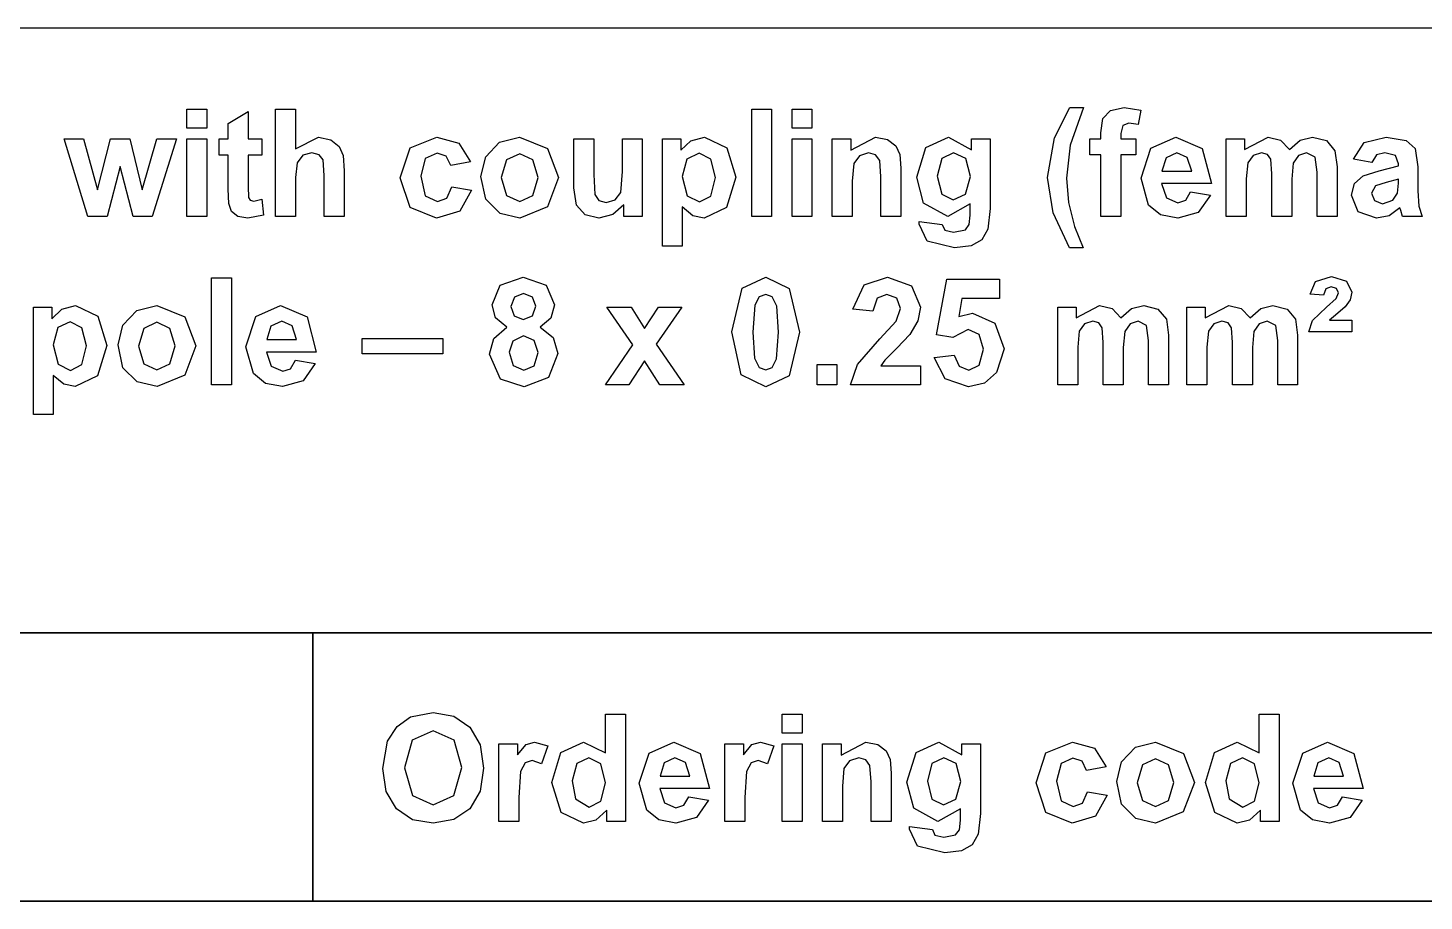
# Model space of a CAD drawing. Extents: x 22 to 299, y 7 to 289.
# Drawn here: x 47.63 to 73.95, y 69.43 to 85.89 of the extents above; entities that cross this region are included whole.
import ezdxf

# ---------------------------------------------------------------- set-up
doc = ezdxf.new("R2010")
doc.units = 0

msp = doc.modelspace()

# ---------------------------------------------------------------- linework, layer by layer
at = {"layer": '1'}
for p, q in [((21.999879, 85.88603), (83.332983, 85.88603)), ((83.332983, 74.481455), (21.999879, 74.481455)), ((21.999879, 74.481455), (52.999805, 74.481455)), ((52.999805, 74.481455), (52.999805, 69.426866)), ((52.999805, 74.481455), (83.332983, 74.481455)), ((52.999805, 69.426866), (52.999805, 74.481455)), ((53, 69.5592), (53, 74.481497)), ((52.999805, 69.426866), (21.999879, 69.426866)), ((22, 69.4269), (52.999926, 69.4269)), ((83.332983, 69.426866), (52.999805, 69.426866)), ((53, 69.4269), (83.333178, 69.4269))]:
    msp.add_line(p, q, dxfattribs=at)
at = {"layer": 'Layer 1'}
for p, q in [((50.626899, 83.993612), (50.626899, 84.351902)), ((50.626899, 84.351902), (51.002511, 84.351902)), ((51.002511, 84.351902), (51.002511, 83.993612)), ((51.405319, 84.085941), (51.782267, 84.311939)), ((51.782267, 84.311939), (51.782267, 83.795175)), ((52.298204, 82.3317), (52.298204, 84.351902)), ((52.298204, 84.351902), (52.673815, 84.351902)), ((52.673815, 84.351902), (52.673815, 83.60914)), ((61.273232, 82.3317), (61.273232, 84.351902)), ((61.273232, 84.351902), (61.648841, 84.351902)), ((61.648841, 84.351902), (61.648841, 82.3317)), ((62.034271, 83.993612), (62.034271, 84.351902)), ((62.034271, 84.351902), (62.409879, 84.351902)), ((62.409879, 84.351902), (62.409879, 83.993612)), ((66.980497, 83.817223), (67.271894, 84.386353)), ((67.271894, 84.386353), (67.52854, 84.386353)), ((67.52854, 84.386353), (67.275905, 83.675286)), ((67.894772, 84.181025), (68.035124, 84.328475)), ((68.035124, 84.328475), (68.294443, 84.386353)), ((68.294443, 84.386353), (68.608566, 84.336743)), ((68.608566, 84.336743), (68.557774, 84.066648)), ((51.002511, 83.993612), (50.626899, 83.993612)), ((51.405319, 83.795175), (51.405319, 84.085941)), ((62.409879, 83.993612), (62.034271, 83.993612)), ((67.857345, 83.905418), (67.894772, 84.181025)), ((68.26771, 84.048734), (68.232961, 83.898528)), ((68.38534, 84.088697), (68.26771, 84.048734)), ((68.557774, 84.066648), (68.38534, 84.088697)), ((48.761752, 82.3317), (48.312623, 83.795175)), ((48.312623, 83.795175), (48.67754, 83.795175)), ((48.67754, 83.795175), (48.943543, 82.836061)), ((48.943543, 82.836061), (49.188158, 83.795175)), ((49.188158, 83.795175), (49.550402, 83.795175)), ((49.550402, 83.795175), (49.786997, 82.836061)), ((49.786997, 82.836061), (50.058346, 83.795175)), ((50.42861, 83.795175), (49.972797, 82.3317)), ((50.058346, 83.795175), (50.42861, 83.795175)), ((50.626899, 82.3317), (50.626899, 83.795175)), ((50.626899, 83.795175), (51.002511, 83.795175)), ((51.002511, 83.795175), (51.002511, 82.3317)), ((51.232886, 83.486495), (51.232886, 83.795175)), ((51.232886, 83.795175), (51.405319, 83.795175)), ((51.782267, 83.795175), (52.038908, 83.795175)), ((52.038908, 83.795175), (52.038908, 83.486495)), ((52.673815, 83.60914), (53.108241, 83.828248)), ((53.108241, 83.828248), (53.342162, 83.778638)), ((53.342162, 83.778638), (53.498555, 83.651859)), ((54.836149, 83.625676), (55.338746, 83.828248)), ((55.338746, 83.828248), (55.750448, 83.712493)), ((55.750448, 83.712493), (55.971002, 83.362471)), ((56.260648, 83.457556), (56.521303, 83.733163)), ((56.521303, 83.733163), (56.899587, 83.828248)), ((56.899587, 83.828248), (57.427582, 83.611896)), ((57.919925, 82.869134), (57.919925, 83.795175)), ((57.919925, 83.795175), (58.295536, 83.795175)), ((58.295536, 83.795175), (58.295536, 83.122693)), ((58.835573, 83.177814), (58.835573, 83.795175)), ((58.835573, 83.795175), (59.211185, 83.795175)), ((59.211185, 83.795175), (59.211185, 82.3317)), ((59.589893, 83.795175), (59.940105, 83.795175)), ((59.589893, 81.774973), (59.589893, 83.795175)), ((59.940105, 83.795175), (59.940105, 83.580201)), ((59.940105, 83.580201), (60.124569, 83.759346)), ((60.124569, 83.759346), (60.382551, 83.828248)), ((60.382551, 83.828248), (60.802275, 83.628432)), ((62.034271, 82.3317), (62.034271, 83.795175)), ((62.034271, 83.795175), (62.409879, 83.795175)), ((62.409879, 83.795175), (62.409879, 82.3317)), ((62.792625, 82.3317), (62.792625, 83.795175)), ((62.792625, 83.795175), (63.1415, 83.795175)), ((63.1415, 83.580201), (63.609342, 83.828248)), ((63.1415, 83.795175), (63.1415, 83.580201)), ((63.609342, 83.828248), (63.83658, 83.781395)), ((63.83658, 83.781395), (63.99164, 83.664261)), ((64.554834, 83.633945), (64.982576, 83.828248)), ((64.982576, 83.828248), (65.417004, 83.589847)), ((65.417004, 83.589847), (65.417004, 83.795175)), ((65.417004, 83.795175), (65.768553, 83.795175)), ((65.768553, 83.795175), (65.768553, 82.481906)), ((66.848163, 83.063437), (66.980497, 83.817223)), ((67.648823, 83.795175), (67.857345, 83.795175)), ((67.648826, 83.490629), (67.648823, 83.795175)), ((67.857345, 83.795175), (67.857345, 83.905418)), ((68.232961, 83.898528), (68.232961, 83.795175)), ((68.232961, 83.795175), (68.513666, 83.795175)), ((68.513666, 83.795175), (68.513666, 83.490629)), ((68.799694, 83.621542), (69.266199, 83.828248)), ((69.266199, 83.828248), (69.766123, 83.611896)), ((70.218817, 82.3317), (70.218838, 83.795175)), ((70.218838, 83.795175), (70.565043, 83.795175)), ((70.565043, 83.59536), (71.007489, 83.828248)), ((70.565043, 83.795175), (70.565043, 83.59536)), ((71.007489, 83.828248), (71.244082, 83.77037)), ((71.244082, 83.77037), (71.408498, 83.59536)), ((71.408498, 83.59536), (71.610339, 83.77037)), ((71.610339, 83.77037), (71.841588, 83.828248)), ((71.841588, 83.828248), (72.106252, 83.762102)), ((72.106252, 83.762102), (72.267993, 83.570555)), ((72.620438, 83.412081), (72.818268, 83.726273)), ((72.818268, 83.726273), (73.235318, 83.828248)), ((73.235318, 83.828248), (73.609593, 83.766236)), ((73.609593, 83.766236), (73.782027, 83.610518)), ((51.405319, 83.486495), (51.232886, 83.486495)), ((51.405319, 82.848464), (51.405319, 83.486495)), ((52.038908, 83.486495), (51.782263, 83.486495)), ((51.782263, 83.486495), (51.782263, 82.896695)), ((52.815504, 83.485117), (52.707232, 83.343179)), ((52.982591, 83.53197), (52.815504, 83.485117)), ((53.117597, 83.494763), (52.982591, 83.53197)), ((53.193789, 83.396922), (53.117597, 83.494763)), ((53.498555, 83.651859), (53.570737, 83.480983)), ((53.570737, 83.480983), (53.590789, 83.190217)), ((54.650348, 83.062059), (54.836149, 83.625676)), ((55.344093, 83.523702), (55.119528, 83.423105)), ((55.51519, 83.465824), (55.344093, 83.523702)), ((55.600738, 83.29357), (55.51519, 83.465824)), ((56.168416, 83.084108), (56.260648, 83.457556)), ((56.900924, 83.512677), (56.653636, 83.396922)), ((57.146876, 83.396922), (56.900924, 83.512677)), ((57.427582, 83.611896), (57.633433, 83.067572)), ((60.280962, 83.522324), (60.052387, 83.412081)), ((60.502855, 83.410703), (60.280962, 83.522324)), ((60.802275, 83.628432), (60.974709, 83.071706)), ((63.303252, 83.476848), (63.196315, 83.330777)), ((63.47836, 83.53197), (63.303252, 83.476848)), ((63.608019, 83.493385), (63.47836, 83.53197)), ((63.686883, 83.38452), (63.608019, 83.493385)), ((63.99164, 83.664261), (64.065155, 83.501653)), ((64.065155, 83.501653), (64.086533, 83.241204)), ((64.383737, 83.071706), (64.554834, 83.633945)), ((65.078817, 83.53197), (64.855591, 83.423105)), ((65.308729, 83.421727), (65.078817, 83.53197)), ((67.275905, 83.675286), (67.207735, 83.055169)), ((67.857349, 83.490629), (67.648826, 83.490629)), ((67.857349, 82.3317), (67.857349, 83.490629)), ((68.513666, 83.490629), (68.232961, 83.490629)), ((68.232961, 83.490629), (68.232961, 82.3317)), ((68.61523, 83.052413), (68.799694, 83.621542)), ((69.08574, 83.439641), (69.006876, 83.188839)), ((69.288918, 83.53197), (69.08574, 83.439641)), ((69.484074, 83.443776), (69.288918, 83.53197)), ((69.568286, 83.188839), (69.484074, 83.443776)), ((69.766123, 83.611896), (69.941231, 82.951816)), ((70.724103, 83.483738), (70.623851, 83.344557)), ((70.880496, 83.53197), (70.724103, 83.483738)), ((70.994115, 83.501653), (70.880496, 83.53197)), ((71.056941, 83.409325), (70.994115, 83.501653)), ((71.583605, 83.482361), (71.483353, 83.336289)), ((71.731976, 83.53197), (71.583605, 83.482361)), ((71.892381, 83.449288), (71.731976, 83.53197)), ((71.931144, 83.168168), (71.892381, 83.449288)), ((72.267993, 83.570555), (72.306756, 83.267387)), ((73.052191, 83.490629), (72.961295, 83.348691)), ((73.208584, 83.53197), (73.052191, 83.490629)), ((73.410426, 83.483739), (73.208584, 83.53197)), ((73.463893, 83.325264), (73.410426, 83.483739)), ((73.782027, 83.610518), (73.83282, 83.264631)), ((49.367275, 83.272899), (49.12667, 82.3317)), ((49.61189, 82.3317), (49.367275, 83.272899)), ((52.707232, 83.343179), (52.673814, 83.064815)), ((53.215178, 83.104779), (53.193789, 83.396922)), ((53.590789, 83.190217), (53.590789, 82.3317)), ((55.119528, 83.423105), (55.036653, 83.08962)), ((55.971002, 83.362471), (55.600738, 83.29357)), ((55.971002, 83.362471), (55.971002, 83.362471)), ((56.653636, 83.396922), (56.553384, 83.063437)), ((57.247128, 83.066194), (57.146876, 83.396922)), ((58.807491, 82.782318), (58.835573, 83.177814)), ((60.052387, 83.412081), (59.961494, 83.088242)), ((60.592415, 83.06895), (60.502855, 83.410703)), ((63.196315, 83.330777), (63.168234, 82.994536)), ((63.710942, 83.078596), (63.686883, 83.38452)), ((64.086533, 83.241204), (64.086554, 82.3317)), ((64.855591, 83.423105), (64.768705, 83.093754)), ((65.399626, 83.084108), (65.308729, 83.421727)), ((69.006876, 83.188839), (69.568286, 83.188839)), ((70.623851, 83.344557), (70.594429, 83.042767)), ((71.076979, 83.133717), (71.056941, 83.409325)), ((71.483353, 83.336289), (71.452591, 83.034499)), ((71.931144, 82.3317), (71.931144, 83.168168)), ((72.306756, 83.267387), (72.306756, 82.3317)), ((72.961295, 83.348691), (72.620438, 83.412081)), ((72.799557, 83.100644), (73.098977, 83.191595)), ((72.961295, 83.348691), (72.961295, 83.348691)), ((73.098977, 83.191595), (73.463893, 83.286679)), ((73.463893, 83.286679), (73.463893, 83.325264)), ((73.83282, 83.264631), (73.828798, 82.812635)), ((52.673814, 83.064815), (52.673814, 82.3317)), ((53.215178, 82.3317), (53.215178, 83.104779)), ((54.834812, 82.501199), (54.650348, 83.062059)), ((55.036653, 83.08962), (55.120865, 82.721684)), ((56.260648, 82.655539), (56.168416, 83.084108)), ((56.168416, 83.084108), (56.168416, 83.084108)), ((56.553384, 83.063437), (56.653636, 82.729953)), ((56.553384, 83.063437), (56.553384, 83.063437)), ((57.146876, 82.729953), (57.247128, 83.066194)), ((57.633433, 83.067572), (57.424908, 82.516357)), ((58.295536, 83.122693), (58.315588, 82.743733)), ((59.961494, 83.088242), (60.056398, 82.723062)), ((59.961494, 83.088242), (59.961494, 83.088242)), ((60.505529, 82.713416), (60.592415, 83.06895)), ((60.974709, 83.071706), (60.800938, 82.501199)), ((63.168234, 82.994536), (63.168234, 82.3317)), ((63.710942, 82.3317), (63.710942, 83.078596)), ((64.514734, 82.581125), (64.383737, 83.071706)), ((64.768705, 83.093754), (64.855591, 82.752001)), ((64.768705, 83.093754), (64.768705, 83.093754)), ((65.304718, 82.754757), (65.399626, 83.084108)), ((66.955101, 82.399224), (66.848163, 83.063437)), ((67.207735, 83.055169), (67.247835, 82.592149)), ((68.755583, 82.548052), (68.61523, 83.052413)), ((69.941231, 82.951816), (69.000198, 82.951816)), ((69.000198, 82.951816), (69.091095, 82.683099)), ((70.594429, 83.042767), (70.594429, 82.3317)), ((71.076979, 82.3317), (71.076979, 83.133717)), ((71.452591, 83.034499), (71.452591, 82.3317)), ((72.581675, 82.731331), (72.639153, 82.951816)), ((72.639153, 82.951816), (72.799557, 83.100644)), ((73.030803, 82.907719), (72.957287, 82.771294)), ((73.235318, 82.975243), (73.030803, 82.907719)), ((73.463893, 83.034499), (73.235318, 82.975243)), ((73.449189, 82.768538), (73.4639, 82.957329)), ((73.4639, 82.957329), (73.463893, 83.034499)), ((51.417349, 82.575612), (51.405319, 82.848464)), ((51.782263, 82.896695), (51.788948, 82.687233)), ((51.788948, 82.687233), (51.822366, 82.639002)), ((51.822366, 82.639002), (51.886528, 82.61971)), ((51.886528, 82.61971), (52.037574, 82.656917)), ((52.037574, 82.656917), (52.069656, 82.356505)), ((55.120865, 82.721684), (55.349439, 82.614198)), ((55.349439, 82.614198), (55.524546, 82.676209)), ((55.524546, 82.676209), (55.620788, 82.892561)), ((55.620788, 82.892561), (55.989716, 82.827793)), ((55.989716, 82.827793), (55.769161, 82.432297)), ((56.529323, 82.389578), (56.260648, 82.655539)), ((56.653636, 82.729953), (56.900924, 82.614198)), ((56.900924, 82.614198), (57.146876, 82.729953)), ((57.970719, 82.545296), (57.919925, 82.869134)), ((58.315588, 82.743733), (58.391779, 82.63349)), ((58.530794, 82.593527), (58.703228, 82.64727)), ((58.703228, 82.64727), (58.807491, 82.782318)), ((60.056398, 82.723062), (60.287647, 82.605929)), ((60.287647, 82.605929), (60.505529, 82.713416)), ((64.855591, 82.752001), (65.072136, 82.644514)), ((65.072136, 82.644514), (65.304718, 82.754757)), ((69.091095, 82.683099), (69.30764, 82.588015)), ((69.30764, 82.588015), (69.456011, 82.637624)), ((69.456011, 82.637624), (69.546907, 82.797476)), ((69.546907, 82.797476), (69.921183, 82.732709)), ((69.546907, 82.797476), (69.546907, 82.797476)), ((69.921183, 82.732709), (69.692608, 82.40887)), ((72.707324, 82.421272), (72.581675, 82.731331)), ((72.957287, 82.771294), (73.016099, 82.630734)), ((73.16581, 82.571478), (73.359629, 82.64038)), ((73.359629, 82.64038), (73.449189, 82.768538)), ((73.828798, 82.812635), (73.84619, 82.527381)), ((51.46948, 82.424028), (51.417349, 82.575612)), ((51.589782, 82.333078), (51.46948, 82.424028)), ((55.332062, 82.298627), (54.834812, 82.501199)), ((55.769161, 82.432297), (55.332062, 82.298627)), ((56.902261, 82.298627), (56.529323, 82.389578)), ((57.424908, 82.516357), (56.902261, 82.298627)), ((58.135132, 82.363395), (57.970719, 82.545296)), ((58.391779, 82.63349), (58.530794, 82.593527)), ((58.862294, 82.550808), (58.657779, 82.366151)), ((58.862294, 82.3317), (58.862294, 82.550808)), ((60.16601, 82.346858), (59.965505, 82.512223)), ((59.965505, 82.512223), (59.965505, 81.774973)), ((60.800938, 82.501199), (60.379881, 82.298627)), ((64.967873, 82.3317), (64.514734, 82.581125)), ((65.392955, 82.568722), (64.967873, 82.3317)), ((65.392955, 82.355127), (65.392955, 82.568722)), ((65.768553, 82.481906), (65.727116, 82.094678)), ((67.26655, 81.737766), (66.955101, 82.399224)), ((67.247835, 82.592149), (67.360117, 82.141531)), ((68.981485, 82.360983), (68.755583, 82.548052)), ((69.692608, 82.40887), (69.303629, 82.298627)), ((73.053528, 82.298627), (72.707324, 82.421272)), ((73.016099, 82.630734), (73.16581, 82.571478)), ((73.4933, 82.491552), (73.287448, 82.346858)), ((73.50667, 82.446077), (73.4933, 82.491552)), ((73.542763, 82.3317), (73.50667, 82.446077)), ((73.84619, 82.527381), (73.914361, 82.3317)), ((49.12667, 82.3317), (48.761752, 82.3317)), ((49.972797, 82.3317), (49.61189, 82.3317)), ((51.002511, 82.3317), (50.626899, 82.3317)), ((51.77291, 82.298627), (51.589782, 82.333078)), ((52.069656, 82.356505), (51.77291, 82.298627)), ((52.673814, 82.3317), (52.298204, 82.3317)), ((53.590789, 82.3317), (53.215178, 82.3317)), ((58.391778, 82.298627), (58.135132, 82.363395)), ((58.657779, 82.366151), (58.391778, 82.298627)), ((59.211185, 82.3317), (58.862294, 82.3317)), ((60.379881, 82.298627), (60.16601, 82.346858)), ((61.648841, 82.3317), (61.273232, 82.3317)), ((62.409879, 82.3317), (62.034271, 82.3317)), ((63.168234, 82.3317), (62.792625, 82.3317)), ((64.086554, 82.3317), (63.710942, 82.3317)), ((64.43186, 82.188384), (64.433271, 82.235237)), ((64.582905, 81.865924), (64.43186, 82.188384)), ((64.433197, 82.235237), (64.862272, 82.181494)), ((64.433271, 82.235237), (64.433197, 82.235237)), ((64.862272, 82.181494), (64.911732, 82.075385)), ((65.300711, 82.079519), (65.375563, 82.17736)), ((65.375563, 82.17736), (65.392955, 82.355127)), ((67.360117, 82.141531), (67.524532, 81.737766)), ((68.232961, 82.3317), (67.857349, 82.3317)), ((69.303629, 82.298627), (68.981485, 82.360983)), ((70.594429, 82.3317), (70.218817, 82.3317)), ((71.452591, 82.3317), (71.076979, 82.3317)), ((72.306756, 82.3317), (71.931144, 82.3317)), ((73.287448, 82.346858), (73.053528, 82.298627)), ((73.914361, 82.3317), (73.542763, 82.3317)), ((65.094858, 81.737766), (64.582905, 81.865924)), ((64.911732, 82.075385), (65.080154, 82.034044)), ((65.080154, 82.034044), (65.300711, 82.079519)), ((65.610823, 81.893484), (65.410318, 81.779107)), ((65.727116, 82.094678), (65.610823, 81.893484)), ((59.965505, 81.774973), (59.589893, 81.774973)), ((65.410318, 81.779107), (65.094858, 81.737766)), ((67.524532, 81.737766), (67.26655, 81.737766)), ((67.524532, 81.737766), (67.524532, 81.737766)), ((51.089545, 79.1567), (51.089545, 81.176902)), ((51.089545, 81.176902), (51.465156, 81.176902)), ((51.465156, 81.176902), (51.465156, 79.1567)), ((56.533111, 81.03772), (56.968873, 81.18517)), ((56.968873, 81.18517), (57.401962, 81.03772)), ((61.093993, 80.978464), (61.537776, 81.18517)), ((61.537776, 81.18517), (61.982896, 80.975708)), ((61.537776, 81.18517), (61.537776, 81.18517)), ((63.391813, 81.045988), (63.832922, 81.18517)), ((63.832922, 81.18517), (64.288734, 81.02394)), ((64.758835, 80.097899), (64.95132, 81.149341)), ((64.95132, 81.149341), (65.944483, 81.149341)), ((65.944483, 81.149341), (65.944483, 80.786917)), ((71.802387, 80.868221), (71.902639, 81.103865)), ((71.902639, 81.103865), (72.204733, 81.201706)), ((72.204733, 81.201706), (72.488112, 81.113512)), ((72.488112, 81.113512), (72.587027, 80.905428)), ((56.380728, 80.664272), (56.533111, 81.03772)), ((56.800449, 80.811722), (56.736288, 80.636711)), ((56.972883, 80.877868), (56.800449, 80.811722)), ((57.13997, 80.811722), (56.972883, 80.877868)), ((57.204131, 80.638089), (57.13997, 80.811722)), ((57.401962, 81.03772), (57.557018, 80.664272)), ((60.901511, 80.157155), (61.093993, 80.978464)), ((61.416138, 80.818612), (61.333264, 80.65876)), ((61.537776, 80.864087), (61.416138, 80.818612)), ((61.658076, 80.818612), (61.537772, 80.864087)), ((61.537772, 80.864087), (61.537776, 80.864087)), ((61.746299, 80.640845), (61.658076, 80.818612)), ((61.982896, 80.975708), (62.174044, 80.15302)), ((63.181953, 80.587102), (63.391813, 81.045988)), ((63.823566, 80.864087), (63.636429, 80.791051)), ((64.009367, 80.793807), (63.823566, 80.864087)), ((64.288734, 81.02394), (64.454487, 80.622931)), ((72.055025, 80.846173), (71.802387, 80.868221)), ((72.096462, 80.970196), (72.055025, 80.846173)), ((72.198051, 81.004647), (72.096462, 80.970196)), ((72.29964, 80.97433), (72.198051, 81.004647)), ((72.291611, 80.786917), (72.333048, 80.893026)), ((72.333048, 80.893026), (72.29964, 80.97433)), ((72.587027, 80.905428), (72.5563, 80.76349)), ((47.733566, 78.599973), (47.733568, 80.620175)), ((47.733568, 80.620175), (48.083782, 80.620175)), ((48.083782, 80.620175), (48.083782, 80.405201)), ((48.083782, 80.405201), (48.268246, 80.584346)), ((48.268246, 80.584346), (48.526228, 80.653248)), ((48.526228, 80.653248), (48.945949, 80.453432)), ((49.42225, 80.282556), (49.682905, 80.558163)), ((49.682905, 80.558163), (50.061189, 80.653248)), ((50.061189, 80.653248), (50.589184, 80.436896)), ((51.925439, 80.446542), (52.391945, 80.653248)), ((52.391945, 80.653248), (52.891868, 80.436896)), ((56.446226, 80.42036), (56.380728, 80.664272)), ((56.736288, 80.636711), (56.799113, 80.456189)), ((56.736288, 80.636711), (56.736288, 80.636711)), ((57.13997, 80.456189), (57.204131, 80.638089)), ((57.557018, 80.664272), (57.486173, 80.413469)), ((59.031433, 79.910486), (58.540865, 80.620175)), ((58.540865, 80.620175), (58.999351, 80.620175)), ((58.999351, 80.620175), (59.250652, 80.217788)), ((59.250652, 80.217788), (59.515316, 80.620175)), ((59.956425, 80.620175), (59.475216, 79.927022)), ((59.515316, 80.620175), (59.956425, 80.620175)), ((61.333264, 80.65876), (61.294497, 80.15302)), ((61.781047, 80.15302), (61.746299, 80.640845)), ((63.556228, 80.548517), (63.181953, 80.587102)), ((63.636429, 80.791051), (63.556228, 80.548517)), ((64.000011, 80.358348), (64.077537, 80.59537)), ((64.077537, 80.59537), (64.009367, 80.793807)), ((64.454487, 80.622931), (64.406364, 80.362482)), ((65.236036, 80.786917), (65.177221, 80.443786)), ((65.944483, 80.786917), (65.236036, 80.786917)), ((67.043288, 80.620175), (67.389493, 80.620175)), ((67.043302, 79.1567), (67.043288, 80.620175)), ((67.389493, 80.42036), (67.831938, 80.653248)), ((67.389493, 80.620175), (67.389493, 80.42036)), ((67.831938, 80.653248), (68.068532, 80.59537)), ((68.068532, 80.59537), (68.232947, 80.42036)), ((68.232947, 80.42036), (68.434788, 80.59537)), ((68.434788, 80.59537), (68.666034, 80.653248)), ((68.666034, 80.653248), (68.930701, 80.587102)), ((68.930701, 80.587102), (69.092439, 80.395555)), ((69.476952, 79.1567), (69.476969, 80.620175)), ((69.476969, 80.620175), (69.823171, 80.620175)), ((69.823171, 80.42036), (70.265616, 80.653248)), ((69.823171, 80.620175), (69.823171, 80.42036)), ((70.265616, 80.653248), (70.502213, 80.59537)), ((70.502213, 80.59537), (70.666625, 80.42036)), ((70.666625, 80.42036), (70.868466, 80.59537)), ((70.868466, 80.59537), (71.099715, 80.653248)), ((71.099715, 80.653248), (71.364379, 80.587102)), ((71.364379, 80.587102), (71.52612, 80.395555)), ((71.847828, 80.367994), (72.108485, 80.624309)), ((72.108485, 80.624309), (72.291611, 80.786917)), ((72.458718, 80.625687), (72.278266, 80.471347)), ((72.5563, 80.76349), (72.458718, 80.625687)), ((48.424639, 80.347324), (48.196064, 80.237081)), ((48.64653, 80.235703), (48.424639, 80.347324)), ((48.945949, 80.453432), (49.118383, 79.896706)), ((49.330018, 79.909108), (49.42225, 80.282556)), ((50.062526, 80.337677), (49.815238, 80.221922)), ((50.308478, 80.221922), (50.062526, 80.337677)), ((50.589184, 80.436896), (50.795034, 79.892572)), ((51.740975, 79.877413), (51.925439, 80.446542)), ((52.414671, 80.35697), (52.211493, 80.264641)), ((52.609828, 80.268776), (52.414671, 80.35697)), ((52.69404, 80.013839), (52.609828, 80.268776)), ((52.891868, 80.436896), (53.066975, 79.776816)), ((56.65876, 80.246727), (56.446226, 80.42036)), ((56.799113, 80.456189), (56.968873, 80.391421)), ((56.968873, 80.391421), (57.13997, 80.456189)), ((57.486173, 80.413469), (57.287006, 80.246727)), ((63.688562, 80.027619), (64.000011, 80.358348)), ((64.406364, 80.362482), (64.256656, 80.104789)), ((65.177221, 80.443786), (65.433866, 80.508554)), ((65.433866, 80.508554), (65.857597, 80.321141)), ((65.857597, 80.321141), (66.031368, 79.834694)), ((67.548588, 80.308738), (67.448336, 80.169557)), ((67.704981, 80.35697), (67.548588, 80.308738)), ((67.8186, 80.326653), (67.704981, 80.35697)), ((67.881422, 80.234325), (67.8186, 80.326653)), ((68.408052, 80.307361), (68.307799, 80.161289)), ((68.556426, 80.35697), (68.408052, 80.307361)), ((68.71683, 80.274288), (68.556426, 80.35697)), ((68.755593, 79.993168), (68.71683, 80.274288)), ((69.092439, 80.395555), (69.131206, 80.092387)), ((69.982234, 80.308738), (69.881982, 80.169557)), ((70.138627, 80.35697), (69.982234, 80.308738)), ((70.252246, 80.326653), (70.138627, 80.35697)), ((70.315072, 80.234325), (70.252246, 80.326653)), ((70.841733, 80.307361), (70.741481, 80.161289)), ((70.990108, 80.35697), (70.841733, 80.307361)), ((71.150508, 80.274288), (70.990108, 80.35697)), ((71.189275, 79.993168), (71.150508, 80.274288)), ((71.52612, 80.395555), (71.564884, 80.092387)), ((71.775647, 80.158533), (71.847828, 80.367994)), ((72.278266, 80.471347), (72.167321, 80.376262)), ((72.167321, 80.376262), (72.58702, 80.376262)), ((72.58702, 80.376262), (72.58702, 80.158533)), ((48.196064, 80.237081), (48.105169, 79.913242)), ((48.736088, 79.89395), (48.64653, 80.235703)), ((49.815238, 80.221922), (49.714986, 79.888438)), ((50.40873, 79.891194), (50.308478, 80.221922)), ((52.211493, 80.264641), (52.132628, 80.013839)), ((52.132628, 80.013839), (52.69404, 80.013839)), ((53.931861, 79.743744), (53.931861, 80.033131)), ((53.931861, 80.033131), (55.454356, 80.033131)), ((55.454356, 80.033131), (55.454356, 79.743744)), ((56.33127, 79.734097), (56.410135, 80.034509)), ((56.410135, 80.034509), (56.65876, 80.246727)), ((56.65876, 80.246727), (56.65876, 80.246727)), ((56.974218, 80.081363), (56.768367, 79.983522)), ((57.170712, 79.994546), (56.974218, 80.081363)), ((57.287006, 80.246727), (57.534295, 80.049668)), ((57.534295, 80.049668), (57.619843, 79.750634)), ((61.076619, 79.348247), (60.901511, 80.157155)), ((61.294497, 80.15302), (61.329246, 79.663817)), ((61.742284, 79.648659), (61.781047, 80.15302)), ((62.174044, 80.15302), (61.981559, 79.328955)), ((63.266164, 79.54255), (63.688562, 80.027619)), ((64.256656, 80.104789), (64.010704, 79.847096)), ((65.063602, 80.052424), (64.758835, 80.097899)), ((65.353666, 80.199874), (65.063602, 80.052424)), ((65.563526, 80.106167), (65.353666, 80.199874)), ((65.645063, 79.827804), (65.563526, 80.106167)), ((67.448336, 80.169557), (67.418914, 79.867767)), ((67.90146, 79.958717), (67.881422, 80.234325)), ((68.307799, 80.161289), (68.277072, 79.859499)), ((69.131206, 80.092387), (69.131206, 79.1567)), ((69.881982, 80.169557), (69.85256, 79.867767)), ((70.33511, 79.958717), (70.315072, 80.234325)), ((70.741481, 80.161289), (70.710719, 79.859499)), ((71.564884, 80.092387), (71.564884, 79.1567)), ((72.58702, 80.158533), (71.775647, 80.158533)), ((48.105169, 79.913242), (48.200074, 79.548062)), ((48.105169, 79.913242), (48.105169, 79.913242)), ((48.649203, 79.538416), (48.736088, 79.89395)), ((49.118383, 79.896706), (48.944613, 79.326199)), ((49.422248, 79.480539), (49.330016, 79.909108)), ((49.330016, 79.909108), (49.330018, 79.909108)), ((49.714986, 79.888438), (49.815238, 79.554953)), ((49.714986, 79.888438), (49.714986, 79.888438)), ((50.308478, 79.554953), (50.40873, 79.891194)), ((50.795034, 79.892572), (50.58651, 79.341357)), ((51.881328, 79.373052), (51.740975, 79.877413)), ((53.066975, 79.776816), (52.125943, 79.776816)), ((52.125943, 79.776816), (52.216838, 79.508099)), ((55.454356, 79.743744), (53.931861, 79.743744)), ((56.768367, 79.983522), (56.701532, 79.771304)), ((56.701532, 79.771304), (56.780397, 79.52188)), ((56.701532, 79.771304), (56.701532, 79.771304)), ((57.24824, 79.76717), (57.170712, 79.994546)), ((57.172049, 79.517746), (57.24824, 79.76717)), ((57.619843, 79.750634), (57.446072, 79.295882)), ((58.519479, 79.1567), (59.031433, 79.910486)), ((59.475216, 79.927022), (60.000536, 79.1567)), ((64.010704, 79.847096), (63.784803, 79.623854)), ((65.563526, 79.530148), (65.645063, 79.827804)), ((66.031368, 79.834694), (65.891016, 79.389588)), ((67.418914, 79.867767), (67.418914, 79.1567)), ((67.90146, 79.1567), (67.90146, 79.958717)), ((68.277072, 79.859499), (68.277072, 79.1567)), ((68.755593, 79.1567), (68.755593, 79.993168)), ((69.85256, 79.867767), (69.85256, 79.1567)), ((70.33511, 79.1567), (70.33511, 79.958717)), ((70.710719, 79.859499), (70.710719, 79.1567)), ((71.189275, 79.1567), (71.189275, 79.993168)), ((48.200074, 79.548062), (48.431322, 79.430929)), ((48.431322, 79.430929), (48.649203, 79.538416)), ((49.690925, 79.214578), (49.422248, 79.480539)), ((49.815238, 79.554953), (50.062526, 79.439198)), ((50.062526, 79.439198), (50.308478, 79.554953)), ((52.216838, 79.508099), (52.433383, 79.413015)), ((52.581756, 79.462624), (52.672651, 79.622476)), ((52.672651, 79.622476), (53.046925, 79.557709)), ((52.672651, 79.622476), (52.672651, 79.622476)), ((53.046925, 79.557709), (52.81835, 79.23387)), ((56.541131, 79.265565), (56.33127, 79.734097)), ((56.780397, 79.52188), (56.979565, 79.432307)), ((56.979565, 79.432307), (57.172049, 79.517746)), ((59.250652, 79.610074), (58.959251, 79.1567)), ((59.539375, 79.1567), (59.250652, 79.610074)), ((61.329246, 79.663817), (61.416131, 79.487429)), ((61.416131, 79.487429), (61.537769, 79.443332)), ((61.537769, 79.443332), (61.65941, 79.487429)), ((61.65941, 79.487429), (61.742284, 79.648659)), ((62.505126, 79.1567), (62.505126, 79.543928)), ((62.505126, 79.543928), (62.880738, 79.543928)), ((62.880738, 79.543928), (62.880738, 79.1567)), ((63.137842, 79.1567), (63.266164, 79.54255)), ((63.784803, 79.623854), (63.70861, 79.516368)), ((63.70861, 79.516368), (64.454487, 79.516368)), ((64.454487, 79.516368), (64.454487, 79.1567)), ((64.713386, 79.67622), (65.087661, 79.716183)), ((64.917902, 79.272455), (64.713386, 79.67622)), ((64.713386, 79.67622), (64.713386, 79.67622)), ((65.087661, 79.716183), (65.182569, 79.508099)), ((65.182569, 79.508099), (65.364359, 79.432307)), ((65.364359, 79.432307), (65.563526, 79.530148)), ((48.309683, 79.171858), (48.109179, 79.337223)), ((48.109179, 79.337223), (48.109179, 78.599973)), ((48.944613, 79.326199), (48.523554, 79.123627)), ((50.58651, 79.341357), (50.063863, 79.123627)), ((52.107229, 79.185983), (51.881328, 79.373052)), ((52.81835, 79.23387), (52.429373, 79.123627)), ((52.433383, 79.413015), (52.581756, 79.462624)), ((56.98625, 79.120871), (56.541131, 79.265565)), ((57.446072, 79.295882), (56.98625, 79.120871)), ((61.537776, 79.122249), (61.076619, 79.348247)), ((61.981559, 79.328955), (61.537776, 79.122249)), ((65.360348, 79.122249), (64.917902, 79.272455)), ((65.891016, 79.389588), (65.662774, 79.189084)), ((48.523554, 79.123627), (48.309683, 79.171858)), ((50.063863, 79.123627), (49.690925, 79.214578)), ((51.465156, 79.1567), (51.089545, 79.1567)), ((52.429373, 79.123627), (52.107229, 79.185983)), ((58.959251, 79.1567), (58.519479, 79.1567)), ((60.000536, 79.1567), (59.539375, 79.1567)), ((62.880738, 79.1567), (62.505126, 79.1567)), ((64.454487, 79.1567), (63.137842, 79.1567)), ((65.662774, 79.189084), (65.360348, 79.122249)), ((67.418914, 79.1567), (67.043302, 79.1567)), ((68.277072, 79.1567), (67.90146, 79.1567)), ((69.131206, 79.1567), (68.755593, 79.1567)), ((69.85256, 79.1567), (69.476952, 79.1567)), ((70.710719, 79.1567), (70.33511, 79.1567)), ((71.564884, 79.1567), (71.189275, 79.1567)), ((48.109179, 78.599973), (47.733566, 78.599973)), ((54.590215, 72.719926), (54.844187, 72.901826)), ((54.844187, 72.901826), (55.266582, 72.981753)), ((55.266582, 72.981753), (55.656228, 72.912506)), ((55.656228, 72.912506), (55.958989, 72.704767)), ((58.517443, 72.219698), (58.517443, 72.947302)), ((58.517443, 72.947302), (58.893054, 72.947302)), ((58.893054, 72.947302), (58.893054, 70.9271)), ((61.850741, 72.589012), (61.850741, 72.947302)), ((61.850741, 72.947302), (62.226353, 72.947302)), ((62.226353, 72.947302), (62.226353, 72.589012)), ((70.839154, 72.219698), (70.839154, 72.947302)), ((70.839154, 72.947302), (71.214765, 72.947302)), ((71.214765, 72.947302), (71.214765, 70.9271)), ((54.408424, 72.44294), (54.590215, 72.719926)), ((55.958989, 72.704767), (56.154481, 72.373694)), ((54.318866, 71.924798), (54.408424, 72.44294)), ((54.876267, 72.459477), (54.726558, 71.938579)), ((55.270592, 72.633109), (54.876267, 72.459477)), ((55.662243, 72.462233), (55.270592, 72.633109)), ((55.810616, 71.944091), (55.662243, 72.462233)), ((56.154481, 72.373694), (56.219645, 71.934445)), ((56.510167, 70.9271), (56.510167, 72.390575)), ((56.510167, 72.390575), (56.859044, 72.390575)), ((56.859044, 72.390575), (56.859044, 72.182491)), ((56.859044, 72.182491), (57.019448, 72.376795)), ((57.019448, 72.376795), (57.182524, 72.423648)), ((57.182524, 72.423648), (57.429813, 72.350612)), ((57.676663, 72.229345), (58.105741, 72.423648)), ((58.105741, 72.423648), (58.517443, 72.219698)), ((59.338612, 72.216942), (59.805118, 72.423648)), ((59.805118, 72.423648), (60.305042, 72.207296)), ((60.769794, 70.9271), (60.769794, 72.390575)), ((60.769794, 72.390575), (61.118671, 72.390575)), ((61.118671, 72.390575), (61.118671, 72.182491)), ((61.118671, 72.182491), (61.279075, 72.376795)), ((61.279075, 72.376795), (61.442151, 72.423648)), ((61.442151, 72.423648), (61.68944, 72.350612)), ((62.226353, 72.589012), (61.850741, 72.589012)), ((61.850741, 70.9271), (61.850741, 72.390575)), ((61.850741, 72.390575), (62.226353, 72.390575)), ((62.226353, 72.390575), (62.226353, 70.9271)), ((62.609108, 70.9271), (62.609108, 72.390575)), ((62.609108, 72.390575), (62.957985, 72.390575)), ((62.957985, 72.175601), (63.425828, 72.423648)), ((62.957985, 72.390575), (62.957985, 72.175601)), ((63.425828, 72.423648), (63.653066, 72.376795)), ((63.653066, 72.376795), (63.808123, 72.259661)), ((64.371308, 72.229345), (64.79905, 72.423648)), ((64.79905, 72.423648), (65.233476, 72.185247)), ((65.233476, 72.185247), (65.233476, 72.390575)), ((65.233476, 72.390575), (65.585026, 72.390575)), ((65.585026, 72.390575), (65.585026, 71.077306)), ((66.82103, 72.221076), (67.323627, 72.423648)), ((67.323627, 72.423648), (67.735329, 72.307893)), ((68.506185, 72.328563), (68.884469, 72.423648)), ((68.884469, 72.423648), (69.412463, 72.207296)), ((69.998373, 72.229345), (70.427452, 72.423648)), ((70.427452, 72.423648), (70.839154, 72.219698)), ((71.660322, 72.216942), (72.126829, 72.423648)), ((72.126829, 72.423648), (72.626752, 72.207296)), ((57.429813, 72.350612), (57.31352, 72.012993)), ((57.506902, 71.66435), (57.676663, 72.229345)), ((58.204657, 72.12737), (57.980092, 72.017127)), ((58.430558, 72.015749), (58.204657, 72.12737)), ((59.154148, 71.647813), (59.338612, 72.216942)), ((59.82784, 72.12737), (59.624663, 72.035041)), ((60.022998, 72.039176), (59.82784, 72.12737)), ((60.305042, 72.207296), (60.480149, 71.547216)), ((61.68944, 72.350612), (61.573147, 72.012993)), ((63.294832, 72.12737), (63.119725, 72.072248)), ((63.424491, 72.088785), (63.294832, 72.12737)), ((63.808123, 72.259661), (63.881641, 72.097053)), ((64.200211, 71.667106), (64.371308, 72.229345)), ((64.895292, 72.12737), (64.672064, 72.018505)), ((65.125203, 72.017127), (64.895292, 72.12737)), ((66.63523, 71.657459), (66.82103, 72.221076)), ((67.328974, 72.119102), (67.104409, 72.018505)), ((67.500071, 72.061224), (67.328974, 72.119102)), ((67.735329, 72.307893), (67.955883, 71.957871)), ((68.245529, 72.052956), (68.506185, 72.328563)), ((69.412463, 72.207296), (69.618314, 71.662972)), ((69.828613, 71.66435), (69.998373, 72.229345)), ((70.526368, 72.12737), (70.301803, 72.017127)), ((70.752269, 72.015749), (70.526368, 72.12737)), ((71.475859, 71.647813), (71.660322, 72.216942)), ((72.149554, 72.12737), (71.946377, 72.035041)), ((72.344712, 72.039176), (72.149554, 72.12737)), ((72.626752, 72.207296), (72.801859, 71.547216)), ((54.383361, 71.494162), (54.318866, 71.924798)), ((54.318866, 71.924798), (54.318866, 71.924798)), ((54.726558, 71.938579), (54.880277, 71.417681)), ((54.726558, 71.938579), (54.726558, 71.938579)), ((55.658233, 71.416303), (55.810616, 71.944091)), ((56.219645, 71.934445), (56.155149, 71.498296)), ((56.916522, 71.869677), (56.885778, 71.379096)), ((57.003407, 72.030907), (56.916522, 71.869677)), ((57.137077, 72.076383), (57.003407, 72.030907)), ((57.31352, 72.012993), (57.137077, 72.076383)), ((57.980092, 72.017127), (57.890534, 71.690532)), ((58.51878, 71.653325), (58.430558, 72.015749)), ((59.624663, 72.035041), (59.545798, 71.784239)), ((60.107209, 71.784239), (60.022998, 72.039176)), ((61.176149, 71.869677), (61.145405, 71.379096)), ((61.263034, 72.030907), (61.176149, 71.869677)), ((61.396704, 72.076383), (61.263034, 72.030907)), ((61.573147, 72.012993), (61.396704, 72.076383)), ((63.012789, 71.926177), (62.984719, 71.589936)), ((63.119725, 72.072248), (63.012789, 71.926177)), ((63.503356, 71.97992), (63.424491, 72.088785)), ((63.527416, 71.673996), (63.503356, 71.97992)), ((63.881641, 72.097053), (63.903026, 71.836604)), ((64.672064, 72.018505), (64.585179, 71.689154)), ((65.216098, 71.679508), (65.125203, 72.017127)), ((67.104409, 72.018505), (67.021534, 71.68502)), ((67.585619, 71.88897), (67.500071, 72.061224)), ((67.955883, 71.957871), (67.585619, 71.88897)), ((67.955883, 71.957871), (67.955883, 71.957871)), ((68.153297, 71.679508), (68.245529, 72.052956)), ((68.638517, 71.992322), (68.538265, 71.658837)), ((68.885805, 72.108077), (68.638517, 71.992322)), ((69.131757, 71.992322), (68.885805, 72.108077)), ((69.232009, 71.661594), (69.131757, 71.992322)), ((70.301803, 72.017127), (70.212244, 71.690532)), ((70.840491, 71.653325), (70.752269, 72.015749)), ((71.946377, 72.035041), (71.867512, 71.784239)), ((72.428923, 71.784239), (72.344712, 72.039176)), ((57.680673, 71.096599), (57.506902, 71.66435)), ((57.890534, 71.690532), (57.953358, 71.351535)), ((57.890534, 71.690532), (57.890534, 71.690532)), ((58.427885, 71.31295), (58.51878, 71.653325)), ((59.294501, 71.143452), (59.154148, 71.647813)), ((59.545798, 71.784239), (60.107209, 71.784239)), ((62.984719, 71.589936), (62.984719, 70.9271)), ((63.527416, 70.9271), (63.527416, 71.673996)), ((63.903026, 71.836604), (63.903026, 70.9271)), ((64.331207, 71.176525), (64.200211, 71.667106)), ((64.585179, 71.689154), (64.672064, 71.347401)), ((64.585179, 71.689154), (64.585179, 71.689154)), ((65.121193, 71.350157), (65.216098, 71.679508)), ((66.819694, 71.096599), (66.63523, 71.657459)), ((67.021534, 71.68502), (67.105746, 71.317084)), ((68.245529, 71.250939), (68.153297, 71.679508)), ((68.153297, 71.679508), (68.153297, 71.679508)), ((68.538265, 71.658837), (68.638517, 71.325353)), ((68.538265, 71.658837), (68.538265, 71.658837)), ((69.131757, 71.325353), (69.232009, 71.661594)), ((69.618314, 71.662972), (69.40979, 71.111757)), ((70.002383, 71.096599), (69.828613, 71.66435)), ((70.212244, 71.690532), (70.275069, 71.351535)), ((70.212244, 71.690532), (70.212244, 71.690532)), ((70.749595, 71.31295), (70.840491, 71.653325)), ((71.616212, 71.143452), (71.475859, 71.647813)), ((71.867512, 71.784239), (72.428923, 71.784239)), ((54.576848, 71.166878), (54.383361, 71.494162)), ((54.880277, 71.417681), (55.270592, 71.241292)), ((55.270592, 71.241292), (55.658233, 71.416303)), ((56.155149, 71.498296), (55.961663, 71.168256)), ((56.885778, 71.379096), (56.885778, 70.9271)), ((57.953358, 71.351535), (58.20733, 71.199951)), ((60.480149, 71.547216), (59.539116, 71.547216)), ((59.539116, 71.547216), (59.630012, 71.278499)), ((59.994929, 71.233024), (60.085824, 71.392876)), ((60.085824, 71.392876), (60.460099, 71.328109)), ((60.085824, 71.392876), (60.085824, 71.392876)), ((60.460099, 71.328109), (60.231524, 71.00427)), ((61.145405, 71.379096), (61.145405, 70.9271)), ((64.672064, 71.347401), (64.888608, 71.239914)), ((64.888608, 71.239914), (65.121193, 71.350157)), ((67.509428, 71.271609), (67.60567, 71.487961)), ((67.60567, 71.487961), (67.974597, 71.423193)), ((67.974597, 71.423193), (67.754043, 71.027697)), ((68.638517, 71.325353), (68.885805, 71.209598)), ((68.885805, 71.209598), (69.131757, 71.325353)), ((70.275069, 71.351535), (70.529041, 71.199951)), ((72.801859, 71.547216), (71.860827, 71.547216)), ((71.860827, 71.547216), (71.951722, 71.278499)), ((72.316639, 71.233024), (72.407534, 71.392876)), ((72.407534, 71.392876), (72.781809, 71.328109)), ((72.407534, 71.392876), (72.407534, 71.392876)), ((72.781809, 71.328109), (72.553234, 71.00427)), ((54.879609, 70.961206), (54.576848, 71.166878)), ((55.961663, 71.168256), (55.660238, 70.961551)), ((58.100395, 70.894027), (57.680673, 71.096599)), ((58.20733, 71.199951), (58.427885, 71.31295)), ((58.544177, 71.142074), (58.338326, 70.954661)), ((58.544177, 70.9271), (58.544177, 71.142074)), ((59.520402, 70.956383), (59.294501, 71.143452)), ((59.630012, 71.278499), (59.846556, 71.183415)), ((59.846556, 71.183415), (59.994929, 71.233024)), ((64.784346, 70.9271), (64.331207, 71.176525)), ((65.209416, 71.164122), (64.784346, 70.9271)), ((65.209416, 70.950527), (65.209416, 71.164122)), ((65.585026, 71.077306), (65.543589, 70.690078)), ((67.316944, 70.894027), (66.819694, 71.096599)), ((67.105746, 71.317084), (67.334321, 71.209598)), ((67.334321, 71.209598), (67.509428, 71.271609)), ((68.514205, 70.984978), (68.245529, 71.250939)), ((69.40979, 71.111757), (68.887142, 70.894027)), ((70.422106, 70.894027), (70.002383, 71.096599)), ((70.529041, 71.199951), (70.749595, 71.31295)), ((70.865888, 71.142074), (70.660037, 70.954661)), ((70.865888, 70.9271), (70.865888, 71.142074)), ((71.842113, 70.956383), (71.616212, 71.143452)), ((71.951722, 71.278499), (72.168266, 71.183415)), ((72.168266, 71.183415), (72.316639, 71.233024)), ((55.271929, 70.892649), (54.879609, 70.961206)), ((55.660238, 70.961551), (55.271929, 70.892649)), ((56.885778, 70.9271), (56.510167, 70.9271)), ((58.338326, 70.954661), (58.100395, 70.894027)), ((58.893054, 70.9271), (58.544177, 70.9271)), ((59.842546, 70.894027), (59.520402, 70.956383)), ((60.231524, 71.00427), (59.842546, 70.894027)), ((61.145405, 70.9271), (60.769794, 70.9271)), ((62.226353, 70.9271), (61.850741, 70.9271)), ((62.984719, 70.9271), (62.609108, 70.9271)), ((63.903026, 70.9271), (63.527416, 70.9271)), ((64.248332, 70.783784), (64.249673, 70.830637)), ((64.249669, 70.830637), (64.678747, 70.776894)), ((64.249673, 70.830637), (64.249669, 70.830637)), ((65.192038, 70.77276), (65.209416, 70.950527)), ((67.754043, 71.027697), (67.316944, 70.894027)), ((68.887142, 70.894027), (68.514205, 70.984978)), ((70.660037, 70.954661), (70.422106, 70.894027)), ((71.214765, 70.9271), (70.865888, 70.9271)), ((72.164256, 70.894027), (71.842113, 70.956383)), ((72.553234, 71.00427), (72.164256, 70.894027)), ((64.399378, 70.461324), (64.248332, 70.783784)), ((64.678747, 70.776894), (64.728205, 70.670785)), ((64.728205, 70.670785), (64.896629, 70.629444)), ((64.896629, 70.629444), (65.117183, 70.674919)), ((65.117183, 70.674919), (65.192038, 70.77276)), ((65.543589, 70.690078), (65.427296, 70.488884)), ((64.911332, 70.333166), (64.399378, 70.461324)), ((65.226792, 70.374507), (64.911332, 70.333166)), ((65.427296, 70.488884), (65.226792, 70.374507))]:
    msp.add_line(p, q, dxfattribs=at)

doc.saveas('drawing.dxf')
